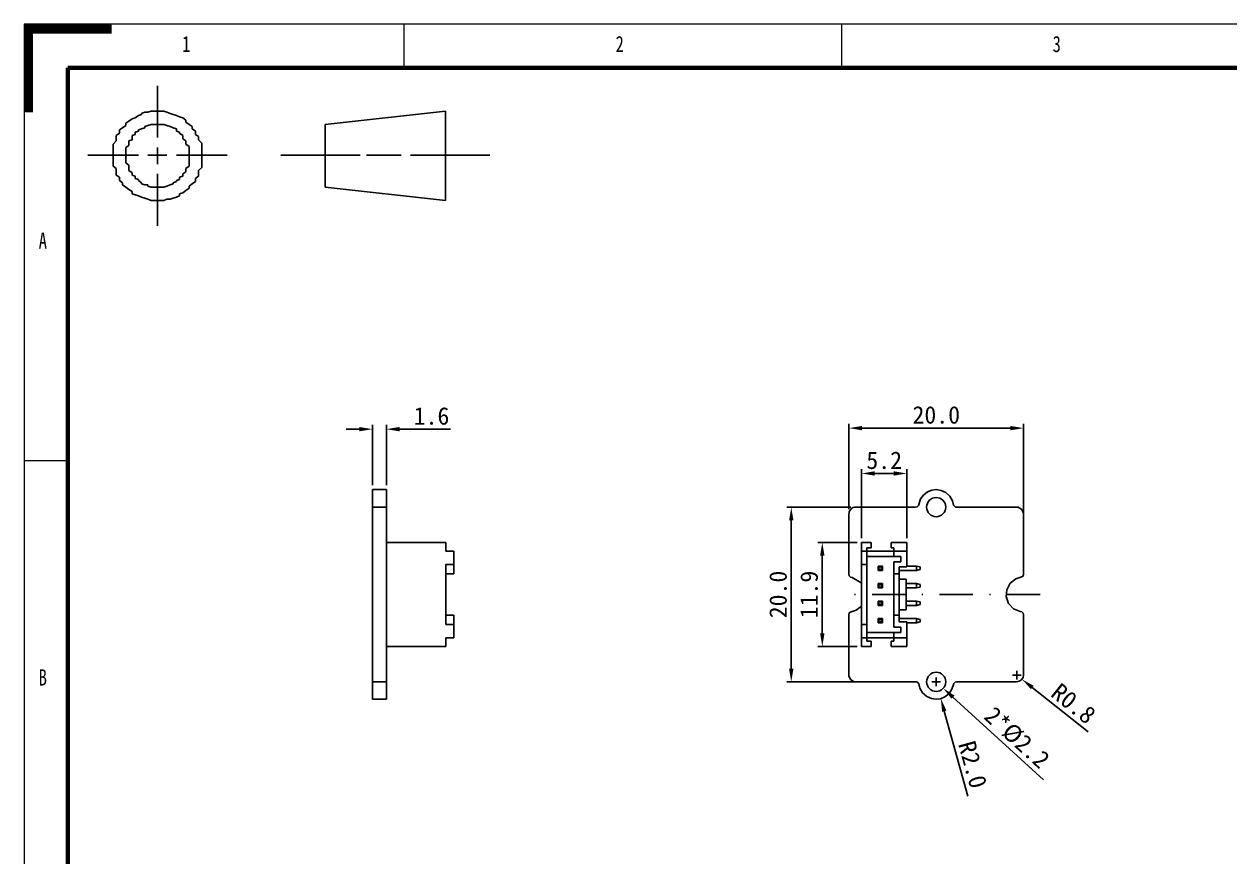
# Model space of a CAD drawing. Header units: millimetres. Extents: x 114 to 401, y 1477 to 1677.
# Drawn here: x 113.7 to 251.6, y 1581.9 to 1677.3 of the extents above; entities that cross this region are included whole.
import ezdxf
from ezdxf.lldxf.tags import DXFTag

# ---------------------------------------------------------------- set-up
doc = ezdxf.new("R2010")
doc.units = ezdxf.units.MM
doc.linetypes.add('DASHDOTX2', pattern=[50.8, 25.4, -12.7, 0, -12.7])
doc.layers.get('0').update_dxf_attribs({"linetype": 'CONTINUOUS'})
doc.layers.get('Defpoints').update_dxf_attribs({"linetype": 'CONTINUOUS'})
doc.layers.add('1', color=7, linetype='CONTINUOUS')
doc.layers.add('frame', color=7, linetype='CONTINUOUS')
doc.styles.add('SLDTEXTSTYLE0', font='TXT', dxfattribs={"width": 0.75})
tags = doc.linetypes.add('DASHED', pattern=[25.72, 12.86, -12.86]).pattern_tags.tags
tags[6:7] = [DXFTag(74, 4), DXFTag(75, 0), DXFTag(340, '0'), DXFTag(46, 0.0), DXFTag(50, 0.0), DXFTag(44, 0.0), DXFTag(45, 0.0)]
tags[4:5] = [DXFTag(74, 4), DXFTag(75, 0), DXFTag(340, '0'), DXFTag(46, 0.0), DXFTag(50, 0.0), DXFTag(44, 0.0), DXFTag(45, 0.0)]
doc.dimstyles.get("Standard").update_dxf_attribs({"dimtxt": 2, "dimasz": 1.5, "dimexe": 0.5, "dimexo": 0.5, "dimgap": 0.5, "dimtad": 1, "dimdec": 1, "dimzin": 0, "dimdsep": 46, "dimtxsty": 'Standard', "dimcen": 0.5, "dimclrd": 1, "dimclre": 3, "dimclrt": 3, "dimadec": 0, "dimazin": 0, "dimtfac": 1, "dimtdec": 1, "dimtofl": 0, "dimtmove": 0, "dimatfit": 3, "dimfxl": 1, "dimtolj": 1, "dimtzin": 0, "dimarcsym": 0})

# ---------------------------------------------------------------- blocks, each defined once
blk = doc.blocks.new('3RDANG1')
at = {"layer": 'frame', "color": 18, "linetype": 'Continuous'}
for p, q in [((0.1732, 0.6299), (0.1732, 1)), ((0.1417, 0.811), (0.1339, 0.8031)), ((0.1496, 0.811), (0.1417, 0.811)), ((0.1575, 0.8189), (0.1496, 0.811)), ((0.1654, 0.8189), (0.1575, 0.8189)), ((0.1732, 0.8189), (0.1654, 0.8189)), ((0.1811, 0.8189), (0.1732, 0.8189)), ((0.189, 0.8189), (0.1811, 0.8189)), ((0.1969, 0.811), (0.189, 0.8189)), ((0.2047, 0.8031), (0.1969, 0.811)), ((0.8898, 0.8189), (0.5906, 0.7244)), ((0.8898, 0.1811), (0.8898, 0.8189)), ((0.126, 0.7874), (0.1181, 0.7717)), ((0.1339, 0.7953), (0.126, 0.7874)), ((0.1339, 0.8031), (0.1339, 0.7953)), ((0.2126, 0.7953), (0.2047, 0.8031)), ((0.2205, 0.7874), (0.2126, 0.7953)), ((0.2283, 0.7795), (0.2205, 0.7874)), ((0.1102, 0.7638), (0.1024, 0.748)), ((0.1181, 0.7717), (0.1102, 0.7638)), ((0.2362, 0.7717), (0.2283, 0.7795)), ((0.2441, 0.7559), (0.2362, 0.7717)), ((0.2441, 0.7402), (0.2441, 0.7559)), ((0.1024, 0.748), (0.0945, 0.7323)), ((0.0945, 0.7323), (0.0945, 0.7165)), ((0.1575, 0.7244), (0.1496, 0.7165)), ((0.1654, 0.7244), (0.1575, 0.7244)), ((0.1732, 0.7244), (0.1654, 0.7244)), ((0.1811, 0.7244), (0.1732, 0.7244)), ((0.1732, 0.7244), (0.1732, 0.7244)), ((0.189, 0.7244), (0.1811, 0.7244)), ((0.1969, 0.7165), (0.189, 0.7244)), ((0.189, 0.7244), (0.189, 0.7244)), ((0.252, 0.7244), (0.2441, 0.7402)), ((0.2598, 0.7087), (0.252, 0.7244)), ((0.5906, 0.7244), (0.5906, 0.2756)), ((0.0866, 0.7008), (0.0787, 0.685)), ((0.0945, 0.7165), (0.0866, 0.7008)), ((0.1339, 0.6929), (0.126, 0.685)), ((0.1417, 0.7008), (0.1339, 0.6929)), ((0.1496, 0.7165), (0.1417, 0.7087)), ((0.1417, 0.7087), (0.1417, 0.7008)), ((0.1496, 0.7165), (0.1496, 0.7165)), ((0.2047, 0.7087), (0.1969, 0.7165)), ((0.2126, 0.7008), (0.2047, 0.7087)), ((0.2047, 0.7087), (0.2047, 0.7087)), ((0.2205, 0.6929), (0.2126, 0.7008)), ((0.2205, 0.6772), (0.2205, 0.6929)), ((0.2598, 0.6929), (0.2598, 0.7087)), ((0.2677, 0.6772), (0.2598, 0.6929)), ((0.0787, 0.6614), (0.0709, 0.6457)), ((0.0787, 0.685), (0.0787, 0.6614)), ((0.126, 0.6772), (0.1181, 0.6693)), ((0.1181, 0.6693), (0.1181, 0.6535)), ((0.126, 0.685), (0.126, 0.6772)), ((0.2283, 0.6693), (0.2205, 0.6772)), ((0.2283, 0.6614), (0.2283, 0.6693)), ((0.2362, 0.6457), (0.2283, 0.6614)), ((0.2677, 0.6535), (0.2677, 0.6772)), ((0.0709, 0.6457), (0.0709, 0.622)), ((0.1181, 0.6535), (0.1102, 0.6457)), ((0.1102, 0.6457), (0.1102, 0.6299)), ((0.1102, 0.6299), (0.1102, 0.6142)), ((0.2362, 0.6378), (0.2362, 0.6457)), ((0.2362, 0.622), (0.2362, 0.6378)), ((0.2756, 0.6378), (0.2677, 0.6535)), ((0.2756, 0.6142), (0.2756, 0.6378)), ((0.0709, 0.6063), (0.063, 0.5827)), ((0.0709, 0.622), (0.0709, 0.6063)), ((0.1102, 0.6142), (0.1024, 0.6063)), ((0.1024, 0.6063), (0.1024, 0.5906)), ((0.2441, 0.6063), (0.2362, 0.622)), ((0.2441, 0.5984), (0.2441, 0.6063)), ((0.2835, 0.5906), (0.2756, 0.6142)), ((0.063, 0.5827), (0.063, 0.5591)), ((0.1024, 0.5748), (0.0945, 0.5591)), ((0.1024, 0.5906), (0.1024, 0.5748)), ((0.2441, 0.5827), (0.2441, 0.5984)), ((0.252, 0.5669), (0.2441, 0.5827)), ((0.2835, 0.5748), (0.2835, 0.5906)), ((0.2835, 0.5512), (0.2835, 0.5748)), ((0.063, 0.5591), (0.063, 0.5354)), ((0.0945, 0.5591), (0.0945, 0.5433)), ((0.0945, 0.5433), (0.0945, 0.5276)), ((0.1732, 0.4409), (0.1732, 0.5591)), ((0.252, 0.5512), (0.252, 0.5669)), ((0.252, 0.5354), (0.252, 0.5512)), ((0.2835, 0.5276), (0.2835, 0.5512)), ((0.063, 0.5354), (0.063, 0.5197)), ((0.063, 0.5197), (0.063, 0.4961)), ((0.0945, 0.5276), (0.0945, 0.5118)), ((0.0945, 0.5118), (0.0945, 0.4961)), ((0.252, 0.5197), (0.252, 0.5354)), ((0.252, 0.5039), (0.252, 0.5197)), ((0.2835, 0.5039), (0.2835, 0.5276)), ((0.126, 0.5039), (0, 0.5039)), ((0.063, 0.4961), (0.063, 0.4724)), ((0.0945, 0.4961), (0.0945, 0.4803)), ((0.0945, 0.4803), (0.0945, 0.4646)), ((0.1969, 0.5039), (0.1496, 0.5039)), ((0.3465, 0.5039), (0.2205, 0.5039)), ((0.252, 0.4882), (0.252, 0.5039)), ((0.252, 0.4724), (0.252, 0.4882)), ((0.2835, 0.4803), (0.2835, 0.5039)), ((0.2835, 0.4646), (0.2835, 0.4803)), ((0.4803, 0.5039), (0.6772, 0.5039)), ((0.6929, 0.5039), (0.7795, 0.5039)), ((1, 0.5039), (0.8031, 0.5039)), ((0.063, 0.4724), (0.063, 0.4488)), ((0.0945, 0.4646), (0.0945, 0.4488)), ((0.252, 0.4567), (0.252, 0.4724)), ((0.252, 0.4409), (0.252, 0.4567)), ((0.2835, 0.4409), (0.2835, 0.4646)), ((0.063, 0.4488), (0.063, 0.4252)), ((0.063, 0.4252), (0.0709, 0.4094)), ((0.0945, 0.4488), (0.1024, 0.4331)), ((0.1024, 0.4331), (0.1024, 0.4173)), ((0.2441, 0.4094), (0.252, 0.4252)), ((0.252, 0.4252), (0.252, 0.4409)), ((0.2835, 0.4173), (0.2835, 0.4409)), ((0.0709, 0.4094), (0.0709, 0.3858)), ((0.1024, 0.4173), (0.1024, 0.4016)), ((0.1024, 0.4016), (0.1024, 0.3937)), ((0.1024, 0.3937), (0.1102, 0.378)), ((0.2441, 0.3937), (0.2441, 0.4094)), ((0.2441, 0.3858), (0.2441, 0.3937)), ((0.2756, 0.3937), (0.2835, 0.4173)), ((0.2756, 0.378), (0.2756, 0.3937)), ((0.0709, 0.3858), (0.0709, 0.3622)), ((0.0709, 0.3622), (0.0787, 0.3465)), ((0.1102, 0.378), (0.1102, 0.3622)), ((0.1102, 0.3622), (0.1181, 0.3543)), ((0.1732, 0), (0.1732, 0.3701)), ((0.2362, 0.3701), (0.2441, 0.3858)), ((0.2362, 0.3543), (0.2362, 0.3701)), ((0.2756, 0.3543), (0.2756, 0.378)), ((0.0787, 0.3465), (0.0787, 0.3228)), ((0.1181, 0.3543), (0.1181, 0.3386)), ((0.1181, 0.3386), (0.126, 0.3307)), ((0.126, 0.3307), (0.126, 0.3228)), ((0.2205, 0.3228), (0.2283, 0.3307)), ((0.2283, 0.3465), (0.2362, 0.3543)), ((0.2283, 0.3307), (0.2283, 0.3465)), ((0.2677, 0.3386), (0.2756, 0.3543)), ((0.2677, 0.315), (0.2677, 0.3386)), ((0.0787, 0.3228), (0.0866, 0.3071)), ((0.0866, 0.3071), (0.0866, 0.2913)), ((0.126, 0.3228), (0.1339, 0.3071)), ((0.1339, 0.3071), (0.1339, 0.2992)), ((0.2126, 0.3071), (0.2205, 0.315)), ((0.2126, 0.2992), (0.2126, 0.3071)), ((0.2205, 0.315), (0.2205, 0.3228)), ((0.2598, 0.2992), (0.2677, 0.315)), ((0.0866, 0.2913), (0.0945, 0.2756)), ((0.0945, 0.2756), (0.1024, 0.2598)), ((0.1339, 0.2992), (0.1417, 0.2913)), ((0.1417, 0.2913), (0.1496, 0.2913)), ((0.1496, 0.2913), (0.1496, 0.2835)), ((0.1496, 0.2835), (0.1575, 0.2756)), ((0.1575, 0.2756), (0.1654, 0.2756)), ((0.1654, 0.2756), (0.1654, 0.2756)), ((0.1654, 0.2756), (0.1732, 0.2756)), ((0.1732, 0.2756), (0.1811, 0.2756)), ((0.1811, 0.2756), (0.1811, 0.2756)), ((0.1811, 0.2756), (0.189, 0.2756)), ((0.189, 0.2756), (0.1969, 0.2835)), ((0.1969, 0.2835), (0.2047, 0.2913)), ((0.1969, 0.2835), (0.1969, 0.2835)), ((0.2047, 0.2913), (0.2126, 0.2992)), ((0.252, 0.2835), (0.2598, 0.2992)), ((0.252, 0.2677), (0.252, 0.2835)), ((0.5906, 0.2756), (0.8898, 0.1811)), ((0.1024, 0.2598), (0.1102, 0.2441)), ((0.1102, 0.2441), (0.1102, 0.2283)), ((0.2362, 0.2362), (0.2441, 0.252)), ((0.2441, 0.252), (0.252, 0.2677)), ((0.1102, 0.2283), (0.1181, 0.2205)), ((0.1181, 0.2205), (0.126, 0.2126)), ((0.126, 0.2126), (0.1339, 0.2047)), ((0.2205, 0.2047), (0.2283, 0.2126)), ((0.2283, 0.2283), (0.2362, 0.2362)), ((0.2283, 0.2126), (0.2283, 0.2283)), ((0.1339, 0.2047), (0.1417, 0.1969)), ((0.1417, 0.1969), (0.1496, 0.189)), ((0.1496, 0.189), (0.1575, 0.1811)), ((0.1575, 0.1811), (0.1654, 0.1811)), ((0.1654, 0.1811), (0.1732, 0.1811)), ((0.1732, 0.1811), (0.1811, 0.1811)), ((0.1811, 0.1811), (0.189, 0.1811)), ((0.189, 0.1811), (0.1969, 0.189)), ((0.1969, 0.189), (0.2047, 0.189)), ((0.2047, 0.189), (0.2126, 0.1969)), ((0.2126, 0.1969), (0.2205, 0.2047))]:
    blk.add_line(p, q, dxfattribs=at)
blk = doc.blocks.new('ASSORTED_DRAFT3')
at = {"color": 18, "linetype": 'Continuous'}
for p, q in [((0, 209.98988), (10, 209.98988)), ((0, 209.94755), (10, 209.94755)), ((0, 209.90522), (10, 209.90522)), ((0, 209.86289), (10, 209.86289)), ((0, 209.82056), (10, 209.82056)), ((0, 209.77823), (10, 209.77823)), ((0, 209.7359), (10, 209.7359)), ((0, 209.69357), (10, 209.69357)), ((0, 209.65124), (10, 209.65124)), ((0, 209.60891), (10, 209.60891)), ((0, 209.56658), (10, 209.56658)), ((0, 209.52425), (10, 209.52425)), ((0, 209.48192), (10, 209.48192)), ((0, 209.43959), (10, 209.43959)), ((0, 209.39726), (10, 209.39726)), ((0, 209.35493), (10, 209.35493)), ((0, 209.3126), (10, 209.3126)), ((0, 209.27027), (10, 209.27027)), ((0, 209.22794), (10, 209.22794)), ((0, 209.18561), (10, 209.18561)), ((0, 209.14328), (10, 209.14328)), ((0, 209.10095), (10, 209.10095)), ((0, 209.05862), (10, 209.05862)), ((0, 209.01629), (10, 209.01629)), ((0, 208.97396), (1, 208.97396)), ((0, 208.93163), (1, 208.93163)), ((0, 208.8893), (1, 208.8893)), ((0, 208.84697), (1, 208.84697)), ((0, 208.80464), (1, 208.80464)), ((0, 208.76231), (1, 208.76231)), ((0, 208.71998), (1, 208.71998)), ((0, 208.67765), (1, 208.67765)), ((0, 208.63532), (1, 208.63532)), ((0, 208.59299), (1, 208.59299)), ((0, 208.55066), (1, 208.55066)), ((0, 208.50833), (1, 208.50833)), ((0, 208.466), (1, 208.466)), ((0, 208.42367), (1, 208.42367)), ((0, 208.38134), (1, 208.38134)), ((0, 208.33901), (1, 208.33901)), ((0, 208.29668), (1, 208.29668)), ((0, 208.25435), (1, 208.25435)), ((0, 208.21202), (1, 208.21202)), ((0, 208.16969), (1, 208.16969)), ((0, 208.12736), (1, 208.12736)), ((0, 208.08503), (1, 208.08503)), ((0, 208.0427), (1, 208.0427)), ((0, 208.00037), (1, 208.00037)), ((0, 207.95804), (1, 207.95804)), ((0, 207.91571), (1, 207.91571)), ((0, 207.87338), (1, 207.87338)), ((0, 207.83105), (1, 207.83105)), ((0, 207.78872), (1, 207.78872)), ((0, 207.74639), (1, 207.74639)), ((0, 207.70406), (1, 207.70406)), ((0, 207.66173), (1, 207.66173)), ((0, 207.6194), (1, 207.6194)), ((0, 207.57707), (1, 207.57707)), ((0, 207.53474), (1, 207.53474)), ((0, 207.49241), (1, 207.49241)), ((0, 207.45008), (1, 207.45008)), ((0, 207.40775), (1, 207.40775)), ((0, 207.36542), (1, 207.36542)), ((0, 207.32309), (1, 207.32309)), ((0, 207.28076), (1, 207.28076)), ((0, 207.23843), (1, 207.23843)), ((0, 207.1961), (1, 207.1961)), ((0, 207.15377), (1, 207.15377)), ((0, 207.11144), (1, 207.11144)), ((0, 207.06911), (1, 207.06911)), ((0, 207.02678), (1, 207.02678)), ((0, 206.98445), (1, 206.98445)), ((0, 206.94212), (1, 206.94212)), ((0, 206.89979), (1, 206.89979)), ((0, 206.85746), (1, 206.85746)), ((0, 206.81513), (1, 206.81513)), ((0, 206.7728), (1, 206.7728)), ((0, 206.73047), (1, 206.73047)), ((0, 206.68814), (1, 206.68814)), ((0, 206.64581), (1, 206.64581)), ((0, 206.60348), (1, 206.60348)), ((0, 206.56115), (1, 206.56115)), ((0, 206.51882), (1, 206.51882)), ((0, 206.47649), (1, 206.47649)), ((0, 206.43416), (1, 206.43416)), ((0, 206.39183), (1, 206.39183)), ((0, 206.3495), (1, 206.3495)), ((0, 206.30717), (1, 206.30717)), ((0, 206.26484), (1, 206.26484)), ((0, 206.22251), (1, 206.22251)), ((0, 206.18018), (1, 206.18018)), ((0, 206.13785), (1, 206.13785)), ((0, 206.09552), (1, 206.09552)), ((0, 206.05319), (1, 206.05319)), ((0, 206.01086), (1, 206.01086)), ((0, 205.96853), (1, 205.96853)), ((0, 205.9262), (1, 205.9262)), ((0, 205.88387), (1, 205.88387)), ((0, 205.84154), (1, 205.84154)), ((0, 205.79921), (1, 205.79921)), ((0, 205.75688), (1, 205.75688)), ((0, 205.71455), (1, 205.71455)), ((0, 205.67222), (1, 205.67222)), ((0, 205.62989), (1, 205.62989)), ((0, 205.58756), (1, 205.58756)), ((0, 205.54523), (1, 205.54523)), ((0, 205.5029), (1, 205.5029)), ((0, 205.46057), (1, 205.46057)), ((0, 205.41824), (1, 205.41824)), ((0, 205.37591), (1, 205.37591)), ((0, 205.33358), (1, 205.33358)), ((0, 205.29125), (1, 205.29125)), ((0, 205.24892), (1, 205.24892)), ((0, 205.20659), (1, 205.20659)), ((0, 205.16426), (1, 205.16426)), ((0, 205.12193), (1, 205.12193)), ((0, 205.0796), (1, 205.0796)), ((0, 205.03727), (1, 205.03727)), ((0, 204.99494), (1, 204.99494)), ((0, 204.95261), (1, 204.95261)), ((0, 204.91028), (1, 204.91028)), ((0, 204.86795), (1, 204.86795)), ((0, 204.82562), (1, 204.82562)), ((0, 204.78329), (1, 204.78329)), ((0, 204.74096), (1, 204.74096)), ((0, 204.69863), (1, 204.69863)), ((0, 204.6563), (1, 204.6563)), ((0, 204.61397), (1, 204.61397)), ((0, 204.57164), (1, 204.57164)), ((0, 204.52931), (1, 204.52931)), ((0, 204.48698), (1, 204.48698)), ((0, 204.44465), (1, 204.44465)), ((0, 204.40232), (1, 204.40232)), ((0, 204.35999), (1, 204.35999)), ((0, 204.31766), (1, 204.31766)), ((0, 204.27533), (1, 204.27533)), ((0, 204.233), (1, 204.233)), ((0, 204.19067), (1, 204.19067)), ((0, 204.14834), (1, 204.14834)), ((0, 204.10601), (1, 204.10601)), ((0, 204.06368), (1, 204.06368)), ((0, 204.02135), (1, 204.02135)), ((0, 203.97902), (1, 203.97902)), ((0, 203.93669), (1, 203.93669)), ((0, 203.89436), (1, 203.89436)), ((0, 203.85203), (1, 203.85203)), ((0, 203.8097), (1, 203.8097)), ((0, 203.76737), (1, 203.76737)), ((0, 203.72504), (1, 203.72504)), ((0, 203.68271), (1, 203.68271)), ((0, 203.64038), (1, 203.64038)), ((0, 203.59805), (1, 203.59805)), ((0, 203.55572), (1, 203.55572)), ((0, 203.51339), (1, 203.51339)), ((0, 203.47106), (1, 203.47106)), ((0, 203.42873), (1, 203.42873)), ((0, 203.3864), (1, 203.3864)), ((0, 203.34407), (1, 203.34407)), ((0, 203.30174), (1, 203.30174)), ((0, 203.25941), (1, 203.25941)), ((0, 203.21708), (1, 203.21708)), ((0, 203.17475), (1, 203.17475)), ((0, 203.13242), (1, 203.13242)), ((0, 203.09009), (1, 203.09009)), ((0, 203.04776), (1, 203.04776)), ((0, 203.00543), (1, 203.00543)), ((0, 202.9631), (1, 202.9631)), ((0, 202.92077), (1, 202.92077)), ((0, 202.87844), (1, 202.87844)), ((0, 202.83611), (1, 202.83611)), ((0, 202.79378), (1, 202.79378)), ((0, 202.75145), (1, 202.75145)), ((0, 202.70912), (1, 202.70912)), ((0, 202.66679), (1, 202.66679)), ((0, 202.62446), (1, 202.62446)), ((0, 202.58213), (1, 202.58213)), ((0, 202.5398), (1, 202.5398)), ((0, 202.49747), (1, 202.49747)), ((0, 202.45514), (1, 202.45514)), ((0, 202.41281), (1, 202.41281)), ((0, 202.37048), (1, 202.37048)), ((0, 202.32815), (1, 202.32815)), ((0, 202.28582), (1, 202.28582)), ((0, 202.24349), (1, 202.24349)), ((0, 202.20116), (1, 202.20116)), ((0, 202.15883), (1, 202.15883)), ((0, 202.1165), (1, 202.1165)), ((0, 202.07417), (1, 202.07417)), ((0, 202.03184), (1, 202.03184)), ((0, 201.98951), (1, 201.98951)), ((0, 201.94718), (1, 201.94718)), ((0, 201.90485), (1, 201.90485)), ((0, 201.86252), (1, 201.86252)), ((0, 201.82019), (1, 201.82019)), ((0, 201.77786), (1, 201.77786)), ((0, 201.73553), (1, 201.73553)), ((0, 201.6932), (1, 201.6932)), ((0, 201.65087), (1, 201.65087)), ((0, 201.60854), (1, 201.60854)), ((0, 201.56621), (1, 201.56621)), ((0, 201.52388), (1, 201.52388)), ((0, 201.48155), (1, 201.48155)), ((0, 201.43922), (1, 201.43922)), ((0, 201.39689), (1, 201.39689)), ((0, 201.35456), (1, 201.35456)), ((0, 201.31223), (1, 201.31223)), ((0, 201.2699), (1, 201.2699)), ((0, 201.22757), (1, 201.22757)), ((0, 201.18524), (1, 201.18524)), ((0, 201.14291), (1, 201.14291)), ((0, 201.10058), (1, 201.10058)), ((0, 201.05825), (1, 201.05825)), ((0, 201.01592), (1, 201.01592)), ((0, 200.97359), (1, 200.97359)), ((0, 200.93126), (1, 200.93126)), ((0, 200.88893), (1, 200.88893)), ((0, 200.8466), (1, 200.8466)), ((0, 200.80427), (1, 200.80427)), ((0, 200.76194), (1, 200.76194)), ((0, 200.71961), (1, 200.71961)), ((0, 200.67728), (1, 200.67728)), ((0, 200.63495), (1, 200.63495)), ((0, 200.59262), (1, 200.59262)), ((0, 200.55029), (1, 200.55029)), ((0, 200.50796), (1, 200.50796)), ((0, 200.46563), (1, 200.46563)), ((0, 200.4233), (1, 200.4233)), ((0, 200.38097), (1, 200.38097)), ((0, 200.33864), (1, 200.33864)), ((0, 200.29631), (1, 200.29631)), ((0, 200.25398), (1, 200.25398)), ((0, 200.21165), (1, 200.21165)), ((0, 200.16932), (1, 200.16932)), ((0, 200.12699), (1, 200.12699)), ((0, 200.08466), (1, 200.08466)), ((0, 200.04233), (1, 200.04233)), ((0, 200), (1, 200))]:
    blk.add_line(p, q, dxfattribs=at)
blk = doc.blocks.new('*D51')
at = {"color": 3, "lineweight": -2}
for p, q in [((208.03, 1621.74), (208.03, 1631.52)), ((228.01, 1621.42), (228.01, 1631.52))]:
    blk.add_line(p, q, dxfattribs=at)
at = {"color": 1, "lineweight": -2}
blk.add_line((209.53, 1631.02), (226.51, 1631.02), dxfattribs=at)
at = {"color": 1}
for points in [[(209.53, 1631.27), (209.53, 1630.77), (208.03, 1631.02)], [(226.51, 1630.77), (226.51, 1631.27), (228.01, 1631.02)]]:
    blk.add_solid(points, dxfattribs=at)
at = {"layer": 'Defpoints', "color": 0}
for p in [(228.01, 1631.02), (208.03, 1621.24), (228.01, 1620.92)]:
    blk.add_point(p, dxfattribs=at)
at = {"color": 3, "insert": (218.02, 1632.52), "char_height": 2, "attachment_point": 5}
blk.add_mtext('\\A1;20.0', dxfattribs=at)
blk = doc.blocks.new('*D52')
at = {"color": 3, "lineweight": -2}
for p, q in [((208.23, 1621.97), (200.93, 1621.97)), ((208.55, 1601.98), (200.93, 1601.98))]:
    blk.add_line(p, q, dxfattribs=at)
at = {"color": 1, "lineweight": -2}
blk.add_line((201.43, 1603.48), (201.43, 1620.47), dxfattribs=at)
at = {"color": 1}
for points in [[(201.68, 1620.47), (201.18, 1620.47), (201.43, 1621.97)], [(201.18, 1603.48), (201.68, 1603.48), (201.43, 1601.98)]]:
    blk.add_solid(points, dxfattribs=at)
at = {"layer": 'Defpoints', "color": 0}
for p in [(201.43, 1621.97), (208.73, 1621.97), (209.05, 1601.98)]:
    blk.add_point(p, dxfattribs=at)
at = {"color": 3, "insert": (199.93, 1611.98), "char_height": 2, "attachment_point": 5, "rotation": 90}
blk.add_mtext('\\A1;20.0', dxfattribs=at)
blk = doc.blocks.new('*D53')
at = {"color": 3, "lineweight": -2}
for p, q in [((217.51, 1601.98), (218.51, 1601.98)), ((218.01, 1601.48), (218.01, 1602.48))]:
    blk.add_line(p, q, dxfattribs=at)
at = {"color": 1, "lineweight": -2}
blk.add_line((230.3, 1590.77), (219.93, 1600.23), dxfattribs=at)
at = {"color": 1}
blk.add_solid([(220.1, 1600.41), (219.76, 1600.04), (218.82, 1601.24)], dxfattribs=at)
at = {"layer": 'Defpoints', "color": 0}
for p in [(217.19, 1602.72), (218.82, 1601.24)]:
    blk.add_point(p, dxfattribs=at)
at = {"color": 3, "insert": (227.25, 1595.59), "char_height": 2, "attachment_point": 5, "rotation": 317.6446}
blk.add_mtext('\\A1;2*%%C2.2', dxfattribs=at)
blk = doc.blocks.new('*D54')
at = {"color": 3, "lineweight": -2}
for p, q in [((217.51, 1601.99), (218.51, 1601.99)), ((218.01, 1601.49), (218.01, 1602.49))]:
    blk.add_line(p, q, dxfattribs=at)
at = {"color": 1, "lineweight": -2}
blk.add_line((221.62, 1588.9), (218.94, 1598.63), dxfattribs=at)
at = {"color": 1}
blk.add_solid([(219.18, 1598.69), (218.69, 1598.56), (218.54, 1600.07)], dxfattribs=at)
at = {"layer": 'Defpoints', "color": 0}
for p in [(218.01, 1601.99), (218.54, 1600.07)]:
    blk.add_point(p, dxfattribs=at)
at = {"color": 3, "insert": (222.18, 1592.51), "char_height": 2, "attachment_point": 5, "rotation": 285.4445}
blk.add_mtext('\\A1;R2.0', dxfattribs=at)
blk = doc.blocks.new('*D55')
at = {"color": 3, "lineweight": -2}
for p, q in [((209.46, 1618.43), (209.46, 1626.33)), ((214.66, 1618.43), (214.66, 1626.33))]:
    blk.add_line(p, q, dxfattribs=at)
at = {"color": 1, "lineweight": -2}
blk.add_line((210.96, 1625.83), (213.16, 1625.83), dxfattribs=at)
at = {"color": 1}
for points in [[(210.96, 1626.08), (210.96, 1625.58), (209.46, 1625.83)], [(213.16, 1625.58), (213.16, 1626.08), (214.66, 1625.83)]]:
    blk.add_solid(points, dxfattribs=at)
at = {"layer": 'Defpoints', "color": 0}
for p in [(214.66, 1625.83), (209.46, 1617.93), (214.66, 1617.93)]:
    blk.add_point(p, dxfattribs=at)
at = {"color": 3, "insert": (212.06, 1627.33), "char_height": 2, "attachment_point": 5}
blk.add_mtext('\\A1;5.2', dxfattribs=at)
blk = doc.blocks.new('*D56')
at = {"color": 3, "lineweight": -2}
for p, q in [((208.96, 1617.93), (204.48, 1617.93)), ((208.96, 1606.03), (204.48, 1606.03))]:
    blk.add_line(p, q, dxfattribs=at)
at = {"color": 1, "lineweight": -2}
blk.add_line((204.98, 1607.53), (204.98, 1616.43), dxfattribs=at)
at = {"color": 1}
for points in [[(205.23, 1616.43), (204.73, 1616.43), (204.98, 1617.93)], [(204.73, 1607.53), (205.23, 1607.53), (204.98, 1606.03)]]:
    blk.add_solid(points, dxfattribs=at)
at = {"layer": 'Defpoints', "color": 0}
for p in [(204.98, 1617.93), (209.46, 1617.93), (209.46, 1606.03)]:
    blk.add_point(p, dxfattribs=at)
at = {"color": 3, "insert": (203.48, 1611.98), "char_height": 2, "attachment_point": 5, "rotation": 90}
blk.add_mtext('\\A1;11.9', dxfattribs=at)
blk = doc.blocks.new('*D58')
at = {"color": 1, "lineweight": -2}
for p, q in [((152.01, 1630.9), (150.51, 1630.9)), ((156.61, 1630.9), (162.44, 1630.9))]:
    blk.add_line(p, q, dxfattribs=at)
at = {"color": 3, "lineweight": -2}
for p, q in [((153.51, 1624.48), (153.51, 1631.4)), ((155.11, 1624.48), (155.11, 1631.4))]:
    blk.add_line(p, q, dxfattribs=at)
at = {"color": 1}
for points in [[(152.01, 1630.65), (152.01, 1631.15), (153.51, 1630.9)], [(156.61, 1631.15), (156.61, 1630.65), (155.11, 1630.9)]]:
    blk.add_solid(points, dxfattribs=at)
at = {"layer": 'Defpoints', "color": 0}
for p in [(155.11, 1630.9), (153.51, 1623.98), (155.11, 1623.98)]:
    blk.add_point(p, dxfattribs=at)
at = {"color": 3, "insert": (160.27, 1632.4), "char_height": 2, "attachment_point": 5}
blk.add_mtext('\\A1;1.6', dxfattribs=at)
blk = doc.blocks.new('*D60')
at = {"color": 3, "lineweight": -2}
for p, q in [((227.24, 1602.25), (227.24, 1603.25)), ((226.74, 1602.75), (227.74, 1602.75))]:
    blk.add_line(p, q, dxfattribs=at)
at = {"color": 1, "lineweight": -2}
blk.add_line((235.39, 1596.24), (229, 1601.34), dxfattribs=at)
at = {"color": 1}
blk.add_solid([(229.16, 1601.53), (228.85, 1601.14), (227.83, 1602.27)], dxfattribs=at)
at = {"layer": 'Defpoints', "color": 0}
for p in [(227.24, 1602.75), (227.83, 1602.27)]:
    blk.add_point(p, dxfattribs=at)
at = {"color": 3, "insert": (233.72, 1599.49), "char_height": 2, "attachment_point": 5, "rotation": 321.3779}
blk.add_mtext('\\A1;R0.8', dxfattribs=at)

msp = doc.modelspace()

# ---------------------------------------------------------------- linework, layer by layer
at = {"color": 18, "linetype": 'DASHED', "lineweight": 5, "ltscale": 1.75}
for p, q in [((400.66, 1677.26), (113.66, 1677.26)), ((113.66, 1677.26), (113.66, 1477.26))]:
    msp.add_line(p, q, dxfattribs=at)
at = {"color": 7, "linetype": 'Continuous', "lineweight": 0}
for p, q in [((157.16, 1672.26), (157.16, 1677.26)), ((207.16, 1677.26), (207.16, 1672.26)), ((118.66, 1627.26), (113.66, 1627.26))]:
    msp.add_line(p, q, dxfattribs=at)
at = {"color": 7, "linetype": 'Continuous', "lineweight": 60}
for p, q in [((395.66, 1672.26), (118.66, 1672.26)), ((118.66, 1672.26), (118.66, 1482.26))]:
    msp.add_line(p, q, dxfattribs=at)
at = {"color": 1, "linetype": 'DASHDOTX2', "ltscale": 0.15}
msp.add_line((229.92, 1611.98), (207.06, 1611.98), dxfattribs=at)
at = {"layer": '1'}
for p, q in [((153.51, 1623.98), (153.51, 1623.92)), ((153.51, 1623.98), (155.11, 1623.98)), ((153.51, 1623.92), (153.51, 1623.71)), ((153.51, 1623.71), (153.51, 1623.36)), ((155.11, 1623.98), (155.11, 1623.92)), ((155.11, 1623.92), (155.11, 1623.71)), ((155.11, 1623.71), (155.11, 1623.36)), ((217.01, 1623.71), (216.56, 1623.36)), ((217.51, 1623.92), (217.01, 1623.71)), ((218.01, 1623.98), (217.51, 1623.92)), ((218.56, 1623.9), (218.01, 1623.98)), ((219.1, 1623.66), (218.56, 1623.9)), ((153.51, 1623.36), (153.51, 1622.91)), ((153.51, 1622.91), (153.51, 1622.4)), ((153.51, 1622.4), (153.51, 1622.16)), ((155.11, 1623.36), (155.11, 1622.91)), ((155.11, 1622.91), (155.11, 1622.4)), ((155.11, 1622.4), (155.11, 1622.16)), ((216.05, 1622.4), (216, 1622.16)), ((216.23, 1622.91), (216.05, 1622.4)), ((216.56, 1623.36), (216.23, 1622.91)), ((219.57, 1623.23), (219.1, 1623.66)), ((219.87, 1622.7), (219.57, 1623.23)), ((220, 1622.21), (219.87, 1622.7)), ((153.51, 1622.16), (153.51, 1621.98)), ((154.31, 1621.98), (153.51, 1621.98)), ((153.51, 1621.98), (153.51, 1621.97)), ((153.51, 1621.97), (153.51, 1621.92)), ((153.51, 1621.92), (153.51, 1621.84)), ((153.51, 1621.84), (153.51, 1621.46)), ((153.51, 1621.46), (153.51, 1621.01)), ((153.51, 1621.01), (153.51, 1620.58)), ((155.11, 1621.98), (154.31, 1621.98)), ((155.11, 1622.16), (155.11, 1621.98)), ((155.11, 1621.98), (155.11, 1621.97)), ((155.11, 1621.97), (155.11, 1621.92)), ((155.11, 1621.92), (155.11, 1621.84)), ((155.11, 1621.84), (155.11, 1621.46)), ((155.11, 1621.46), (155.11, 1621.01)), ((155.11, 1621.01), (155.11, 1620.58)), ((208.06, 1621.46), (208.01, 1621.01)), ((208.01, 1621.01), (208.01, 1620.58)), ((208.36, 1621.84), (208.06, 1621.46)), ((208.51, 1621.92), (208.36, 1621.84)), ((208.66, 1621.97), (208.51, 1621.92)), ((208.81, 1621.98), (208.66, 1621.97)), ((211.9, 1621.98), (208.81, 1621.98)), ((213.63, 1621.98), (211.9, 1621.98)), ((214.59, 1621.98), (213.63, 1621.98)), ((215.14, 1621.98), (214.59, 1621.98)), ((215.44, 1621.98), (215.14, 1621.98)), ((215.63, 1621.98), (215.44, 1621.98)), ((215.83, 1622), (215.63, 1621.98)), ((216, 1622.16), (215.83, 1622)), ((220.2, 1621.99), (220, 1622.21)), ((220.39, 1621.98), (220.2, 1621.99)), ((220.59, 1621.98), (220.39, 1621.98)), ((223.14, 1621.98), (220.59, 1621.98)), ((225.69, 1621.98), (223.14, 1621.98)), ((226.96, 1621.98), (225.69, 1621.98)), ((227.39, 1621.96), (226.96, 1621.98)), ((227.8, 1621.71), (227.39, 1621.96)), ((228, 1621.29), (227.8, 1621.71)), ((228.01, 1620.92), (228, 1621.29)), ((153.51, 1620.58), (153.51, 1618.85)), ((155.11, 1620.58), (155.11, 1618.85)), ((208.01, 1620.58), (208.01, 1618.85)), ((228.01, 1620.53), (228.01, 1620.92)), ((228.01, 1619.55), (228.01, 1620.53)), ((228.01, 1617.32), (228.01, 1619.55)), ((153.51, 1618.85), (153.51, 1615.39)), ((155.11, 1618.85), (155.11, 1615.39)), ((208.01, 1618.85), (208.01, 1615.39)), ((155.11, 1612.69), (155.11, 1617.93)), ((161.91, 1617.93), (155.11, 1617.93)), ((161.91, 1616.93), (161.91, 1617.93)), ((162.81, 1616.93), (161.91, 1616.93)), ((162.81, 1616.27), (162.81, 1616.93)), ((209.46, 1617.93), (210.56, 1617.93)), ((209.46, 1616.93), (209.46, 1617.93)), ((209.46, 1616.27), (209.46, 1616.93)), ((209.46, 1616.93), (210.06, 1616.93)), ((210.06, 1617.33), (210.06, 1616.93)), ((210.56, 1617.33), (210.06, 1617.33)), ((210.06, 1616.93), (213.16, 1616.93)), ((210.06, 1616.93), (210.06, 1616.33)), ((210.56, 1617.93), (210.56, 1617.33)), ((212.86, 1617.33), (212.86, 1617.93)), ((212.86, 1617.93), (214.66, 1617.93)), ((213.16, 1617.33), (212.86, 1617.33)), ((213.16, 1616.93), (213.16, 1617.33)), ((213.16, 1616.33), (213.16, 1616.93)), ((213.16, 1616.93), (214.66, 1616.93)), ((214.66, 1617.93), (214.66, 1616.93)), ((214.66, 1616.93), (214.66, 1615.92)), ((228.01, 1615.33), (228.01, 1617.32)), ((162.81, 1615.43), (161.91, 1615.43)), ((161.91, 1612.39), (161.91, 1615.43)), ((162.81, 1615.43), (162.81, 1616.27)), ((162.81, 1615.11), (162.81, 1615.43)), ((209.46, 1615.43), (209.46, 1616.27)), ((209.46, 1612.39), (209.46, 1615.43)), ((210.06, 1615.43), (209.46, 1615.43)), ((213.16, 1616.33), (210.06, 1616.33)), ((210.06, 1616.33), (210.06, 1615.83)), ((210.06, 1615.83), (210.06, 1615.43)), ((210.06, 1615.43), (210.06, 1611.57)), ((213.51, 1616.33), (213.16, 1616.33)), ((213.16, 1615.11), (213.16, 1615.73)), ((213.16, 1615.73), (213.61, 1615.73)), ((213.96, 1616.33), (213.51, 1616.33)), ((213.61, 1615.73), (213.96, 1615.73)), ((213.96, 1616.07), (213.96, 1616.33)), ((213.96, 1615.73), (213.96, 1616.07)), ((214.66, 1615.92), (214.66, 1615.13)), ((153.51, 1615.39), (153.51, 1614.53)), ((153.51, 1614.53), (153.51, 1614.31)), ((153.51, 1614.31), (153.51, 1614.11)), ((153.51, 1614.11), (153.51, 1613.98)), ((155.11, 1615.39), (155.11, 1614.53)), ((155.11, 1614.53), (155.11, 1614.31)), ((155.11, 1614.31), (155.11, 1614.11)), ((155.11, 1614.11), (155.11, 1613.98)), ((161.91, 1614.33), (162.81, 1614.33)), ((162.81, 1614.33), (162.81, 1615.11)), ((208.01, 1615.39), (208.01, 1614.53)), ((208.01, 1614.53), (208.01, 1614.31)), ((208.01, 1614.31), (208.05, 1614.11)), ((208.05, 1614.11), (208.21, 1613.98)), ((211.36, 1614.73), (211.36, 1615.23)), ((211.36, 1615.23), (211.86, 1615.23)), ((211.46, 1615.13), (211.36, 1615.23)), ((211.46, 1614.83), (211.36, 1614.73)), ((211.86, 1614.73), (211.36, 1614.73)), ((211.46, 1615.13), (211.46, 1614.83)), ((211.76, 1615.13), (211.46, 1615.13)), ((211.46, 1614.83), (211.76, 1614.83)), ((211.86, 1615.23), (211.76, 1615.13)), ((211.76, 1614.83), (211.76, 1615.13)), ((211.86, 1614.73), (211.76, 1614.83)), ((211.86, 1615.23), (211.86, 1614.73)), ((213.16, 1614.33), (213.16, 1615.11)), ((213.16, 1614.33), (213.76, 1614.33)), ((213.16, 1614.33), (213.16, 1611.7)), ((213.76, 1615.13), (213.76, 1614.68)), ((214.15, 1615.13), (213.76, 1615.13)), ((213.76, 1614.73), (215.76, 1614.73)), ((213.76, 1614.68), (213.76, 1614.33)), ((213.76, 1614.07), (213.76, 1614.33)), ((213.76, 1613.74), (213.76, 1614.07)), ((214.66, 1615.13), (214.15, 1615.13)), ((214.66, 1615.23), (215.76, 1615.23)), ((215.76, 1614.73), (215.76, 1615.23)), ((215.76, 1615.23), (216.16, 1615.13)), ((216.16, 1614.83), (215.76, 1614.73)), ((216.16, 1615.13), (216.16, 1614.83)), ((227.71, 1613.96), (227.95, 1614.08)), ((227.95, 1614.08), (228.01, 1614.33)), ((228.01, 1614.33), (228.01, 1615.33)), ((153.51, 1613.98), (153.51, 1613.94)), ((153.51, 1613.94), (153.51, 1613.63)), ((153.51, 1613.63), (153.51, 1613)), ((153.51, 1613), (153.51, 1612.22)), ((155.11, 1613.98), (155.11, 1613.94)), ((155.11, 1613.94), (155.11, 1613.32)), ((155.11, 1606.03), (155.11, 1612.69)), ((208.21, 1613.98), (208.4, 1613.94)), ((208.4, 1613.94), (209.43, 1613.32)), ((211.36, 1612.73), (211.36, 1613.23)), ((211.36, 1613.23), (211.86, 1613.23)), ((211.46, 1613.13), (211.36, 1613.23)), ((211.46, 1612.83), (211.36, 1612.73)), ((211.86, 1612.73), (211.36, 1612.73)), ((211.46, 1613.13), (211.46, 1612.83)), ((211.76, 1613.13), (211.46, 1613.13)), ((211.46, 1612.83), (211.76, 1612.83)), ((211.86, 1613.23), (211.76, 1613.13)), ((211.76, 1612.83), (211.76, 1613.13)), ((211.86, 1612.73), (211.76, 1612.83)), ((211.86, 1613.23), (211.86, 1612.73)), ((213.76, 1613.74), (214.56, 1613.74)), ((213.76, 1612.19), (213.76, 1613.74)), ((214.56, 1613.74), (214.56, 1610.22)), ((214.56, 1613.23), (215.76, 1613.23)), ((214.56, 1612.73), (215.76, 1612.73)), ((215.76, 1612.73), (215.76, 1613.23)), ((215.76, 1613.23), (216.16, 1613.13)), ((216.16, 1612.83), (215.76, 1612.73)), ((216.16, 1613.13), (216.16, 1612.83)), ((226.08, 1612.52), (226.47, 1613.26)), ((226.47, 1613.26), (227.14, 1613.78)), ((227.14, 1613.78), (227.71, 1613.96)), ((153.51, 1612.22), (153.51, 1611.44)), ((153.51, 1611.44), (153.51, 1610.7)), ((161.91, 1608.53), (161.91, 1612.39)), ((209.46, 1608.53), (209.46, 1612.39)), ((210.06, 1611.57), (210.06, 1608.53)), ((213.16, 1611.7), (213.16, 1609.63)), ((213.76, 1610.22), (213.76, 1612.19)), ((226.02, 1611.74), (226.08, 1612.52)), ((226.29, 1610.96), (226.02, 1611.74)), ((153.51, 1610.7), (153.51, 1610.18)), ((153.51, 1610.18), (153.51, 1610)), ((153.51, 1610), (153.51, 1609.88)), ((155.11, 1610.63), (155.11, 1610.18)), ((155.11, 1610.18), (155.11, 1610)), ((155.11, 1610), (155.11, 1609.88)), ((208.3, 1610), (208.07, 1609.88)), ((208.87, 1610.18), (208.3, 1610)), ((209.46, 1610.63), (208.87, 1610.18)), ((211.36, 1610.73), (211.36, 1611.23)), ((211.36, 1611.23), (211.86, 1611.23)), ((211.46, 1611.13), (211.36, 1611.23)), ((211.46, 1610.83), (211.36, 1610.73)), ((211.86, 1610.73), (211.36, 1610.73)), ((211.46, 1611.13), (211.46, 1610.83)), ((211.76, 1611.13), (211.46, 1611.13)), ((211.46, 1610.83), (211.76, 1610.83)), ((211.86, 1611.23), (211.76, 1611.13)), ((211.76, 1610.83), (211.76, 1611.13)), ((211.86, 1610.73), (211.76, 1610.83)), ((211.86, 1611.23), (211.86, 1610.73)), ((213.76, 1609.96), (213.76, 1610.22)), ((214.56, 1610.22), (213.76, 1610.22)), ((213.76, 1609.63), (213.76, 1609.96)), ((214.56, 1611.23), (215.76, 1611.23)), ((214.56, 1610.73), (215.76, 1610.73)), ((215.76, 1610.73), (215.76, 1611.23)), ((215.76, 1611.23), (216.16, 1611.13)), ((216.16, 1610.83), (215.76, 1610.73)), ((216.16, 1611.13), (216.16, 1610.83)), ((226.87, 1610.34), (226.29, 1610.96)), ((227.62, 1610.02), (226.87, 1610.34)), ((227.81, 1609.98), (227.62, 1610.02)), ((227.97, 1609.85), (227.81, 1609.98)), ((153.51, 1609.88), (153.51, 1609.63)), ((153.51, 1609.63), (153.51, 1608.63)), ((153.51, 1608.63), (153.51, 1606.64)), ((155.11, 1609.88), (155.11, 1609.63)), ((155.11, 1609.63), (155.11, 1608.63)), ((155.11, 1608.63), (155.11, 1606.64)), ((162.81, 1609.63), (161.91, 1609.63)), ((161.91, 1608.53), (162.81, 1608.53)), ((162.81, 1609.01), (162.81, 1609.63)), ((162.81, 1608.53), (162.81, 1609.01)), ((162.81, 1607.87), (162.81, 1608.53)), ((208.07, 1609.88), (208.01, 1609.63)), ((208.01, 1609.63), (208.01, 1608.63)), ((208.01, 1608.63), (208.01, 1606.64)), ((209.46, 1607.87), (209.46, 1608.53)), ((210.06, 1608.53), (209.46, 1608.53)), ((210.06, 1608.53), (210.06, 1608.03)), ((211.36, 1608.73), (211.36, 1609.23)), ((211.36, 1609.23), (211.86, 1609.23)), ((211.46, 1609.13), (211.36, 1609.23)), ((211.46, 1608.83), (211.36, 1608.73)), ((211.86, 1608.73), (211.36, 1608.73)), ((211.46, 1609.13), (211.46, 1608.83)), ((211.76, 1609.13), (211.46, 1609.13)), ((211.46, 1608.83), (211.76, 1608.83)), ((211.86, 1609.23), (211.76, 1609.13)), ((211.76, 1608.83), (211.76, 1609.13)), ((211.86, 1608.73), (211.76, 1608.83)), ((211.86, 1609.23), (211.86, 1608.73)), ((213.16, 1609.63), (213.76, 1609.63)), ((213.16, 1609.01), (213.16, 1609.63)), ((213.16, 1608.23), (213.16, 1609.01)), ((213.76, 1609.63), (213.76, 1609.18)), ((213.76, 1609.23), (215.76, 1609.23)), ((213.76, 1609.18), (213.76, 1608.83)), ((213.76, 1608.83), (214.26, 1608.83)), ((214.26, 1608.83), (214.66, 1608.83)), ((214.66, 1608.83), (214.66, 1607.82)), ((214.66, 1608.73), (215.76, 1608.73)), ((215.76, 1608.73), (215.76, 1609.23)), ((215.76, 1609.23), (216.16, 1609.13)), ((216.16, 1608.83), (215.76, 1608.73)), ((216.16, 1609.13), (216.16, 1608.83)), ((228.01, 1609.65), (227.97, 1609.85)), ((228.01, 1609.43), (228.01, 1609.65)), ((228.01, 1608.57), (228.01, 1609.43)), ((228.01, 1605.11), (228.01, 1608.57)), ((162.81, 1607.03), (162.81, 1607.87)), ((209.46, 1607.03), (209.46, 1607.87)), ((210.06, 1608.03), (210.06, 1607.63)), ((210.06, 1607.63), (213.16, 1607.63)), ((210.06, 1607.63), (210.06, 1607.03)), ((213.51, 1608.23), (213.16, 1608.23)), ((213.16, 1607.03), (213.16, 1607.63)), ((213.16, 1607.63), (213.61, 1607.63)), ((213.96, 1608.23), (213.51, 1608.23)), ((213.61, 1607.63), (213.96, 1607.63)), ((213.96, 1607.97), (213.96, 1608.23)), ((213.96, 1607.63), (213.96, 1607.97)), ((214.66, 1607.82), (214.66, 1607.03)), ((153.51, 1606.64), (153.51, 1604.41)), ((155.11, 1606.64), (155.11, 1604.41)), ((161.91, 1606.03), (155.11, 1606.03)), ((161.91, 1606.03), (161.91, 1607.03)), ((161.91, 1607.03), (162.81, 1607.03)), ((208.01, 1606.64), (208.01, 1604.41)), ((209.46, 1606.03), (209.46, 1607.03)), ((210.06, 1607.03), (209.46, 1607.03)), ((210.56, 1606.03), (209.46, 1606.03)), ((213.16, 1607.03), (210.06, 1607.03)), ((210.06, 1607.03), (210.06, 1606.63)), ((210.06, 1606.63), (210.56, 1606.63)), ((210.56, 1606.63), (210.56, 1606.03)), ((212.86, 1606.63), (213.16, 1606.63)), ((212.86, 1606.03), (212.86, 1606.63)), ((214.66, 1606.03), (212.86, 1606.03)), ((214.66, 1607.03), (213.16, 1607.03)), ((213.16, 1606.63), (213.16, 1607.03)), ((214.66, 1607.03), (214.66, 1606.03)), ((153.51, 1604.41), (153.51, 1603.43)), ((155.11, 1604.41), (155.11, 1603.43)), ((208.01, 1604.41), (208.01, 1603.43)), ((228.01, 1602.78), (228.01, 1605.11)), ((153.51, 1603.43), (153.51, 1603.05)), ((153.51, 1603.05), (153.51, 1602.68)), ((155.11, 1603.43), (155.11, 1603.05)), ((155.11, 1603.05), (155.11, 1602.68)), ((208.01, 1603.43), (208.01, 1603.05)), ((208.01, 1603.05), (208.01, 1602.68)), ((153.51, 1602.68), (153.51, 1602.25)), ((153.51, 1602.25), (153.51, 1601.98)), ((153.51, 1601.98), (154.31, 1601.98)), ((153.51, 1601.98), (153.51, 1601.97)), ((153.51, 1601.97), (153.51, 1601.76)), ((153.51, 1601.76), (153.51, 1601.26)), ((154.31, 1601.98), (155.11, 1601.98)), ((155.11, 1602.68), (155.11, 1602.25)), ((155.11, 1602.25), (155.11, 1601.98)), ((155.11, 1601.98), (155.11, 1601.97)), ((155.11, 1601.97), (155.11, 1601.76)), ((155.11, 1601.76), (155.11, 1601.26)), ((208.01, 1602.68), (208.21, 1602.25)), ((208.21, 1602.25), (208.62, 1602)), ((208.62, 1602), (209.05, 1601.98)), ((209.05, 1601.98), (210.33, 1601.98)), ((210.33, 1601.98), (212.88, 1601.98)), ((212.88, 1601.98), (215.42, 1601.98)), ((215.42, 1601.98), (215.62, 1601.98)), ((215.62, 1601.98), (215.82, 1601.97)), ((215.82, 1601.97), (216.02, 1601.76)), ((216.02, 1601.76), (216.14, 1601.26)), ((219.96, 1601.56), (220.01, 1601.8)), ((220.01, 1601.8), (220.18, 1601.96)), ((220.18, 1601.96), (220.38, 1601.98)), ((220.38, 1601.98), (220.57, 1601.98)), ((220.57, 1601.98), (220.88, 1601.98)), ((220.88, 1601.98), (221.42, 1601.98)), ((221.42, 1601.98), (222.39, 1601.98)), ((222.39, 1601.98), (224.12, 1601.98)), ((224.12, 1601.98), (227.21, 1601.98)), ((153.51, 1601.26), (153.51, 1600.73)), ((153.51, 1600.73), (153.51, 1600.3)), ((153.51, 1600.3), (153.51, 1600.06)), ((155.11, 1601.26), (155.11, 1600.73)), ((155.11, 1600.73), (155.11, 1600.3)), ((155.11, 1600.3), (155.11, 1600.06)), ((216.14, 1601.26), (216.45, 1600.73)), ((216.45, 1600.73), (216.92, 1600.3)), ((216.92, 1600.3), (217.46, 1600.06)), ((218.51, 1600.04), (219.01, 1600.25)), ((219.01, 1600.25), (219.45, 1600.6)), ((219.45, 1600.6), (219.78, 1601.05)), ((219.78, 1601.05), (219.96, 1601.56)), ((153.51, 1600.06), (153.51, 1599.98)), ((155.11, 1599.98), (153.51, 1599.98)), ((155.11, 1600.06), (155.11, 1599.98)), ((217.46, 1600.06), (218.01, 1599.98)), ((218.01, 1599.98), (218.51, 1600.04))]:
    msp.add_line(p, q, dxfattribs=at)
for centre, radius, start, end in [((218.01, 1621.98), 1.1, 90.0021, 269.9979), ((218.01, 1621.98), 1.1, 270.0021, 89.9979), ((218.01, 1601.98), 1.1, 90.0021, 269.9979), ((218.01, 1601.98), 1.1, 270.0021, 89.9979), ((227.21, 1602.78), 0.8, 270, 0)]:
    msp.add_arc(centre, radius, start, end, dxfattribs=at)

# ---------------------------------------------------------------- block references
at = {"color": 18, "linetype": 'Continuous', "lineweight": -3}
msp.add_blockref('ASSORTED_DRAFT3', (113.66, 1467.26), dxfattribs=at)
at = {"color": 18, "linetype": 'Continuous', "xscale": 46, "yscale": 16}
msp.add_blockref('3RDANG1', (120.94, 1654.19), dxfattribs=at)

# ---------------------------------------------------------------- texts
at = {"color": 7, "linetype": 'Continuous', "lineweight": 0, "char_height": 1.85, "attachment_point": 1, "style": 'SLDTEXTSTYLE0'}
for s, insert in [('1', (131.74, 1675.91)), ('2', (181.33, 1675.91)), ('3', (231.33, 1675.91)), ('A', (115.33, 1653.41)), ('B', (115.33, 1603.41))]:
    msp.add_mtext(s, dxfattribs=dict(at, insert=insert))

# ---------------------------------------------------------------- dimensions: what is measured, and where the dimension line sits
for base, p1, p2, picture, middle in [((155.11, 1630.9), (153.51, 1623.98), (155.11, 1623.98), '*D58', (160.27, 1632.4)), ((214.66, 1625.83), (209.46, 1617.93), (214.66, 1617.93), '*D55', (212.06, 1627.33))]:
    dim = msp.add_linear_dim(base=base, p1=p1, p2=p2, dimstyle='Standard')
    dim.commit()
    dim.dimension.update_dxf_attribs({"geometry": picture, "text_midpoint": middle})
dim = msp.add_linear_dim(base=(228.01, 1631.02), p1=(208.03, 1621.24), p2=(228.01, 1620.92), dimstyle='Standard')
dim.commit()
dim.dimension.update_dxf_attribs({"geometry": '*D51', "text_midpoint": (218.02, 1631.02), "dimtype": 160})
dim = msp.add_linear_dim(base=(201.43, 1621.97), p1=(209.05, 1601.98), p2=(208.73, 1621.97), angle=90, dimstyle='Standard')
dim.commit()
dim.dimension.update_dxf_attribs({"geometry": '*D52', "text_midpoint": (201.43, 1611.98), "dimtype": 160})
dim = msp.add_linear_dim(base=(204.98, 1617.93), p1=(209.46, 1606.03), p2=(209.46, 1617.93), angle=90, dimstyle='Standard')
dim.commit()
dim.dimension.update_dxf_attribs({"geometry": '*D56', "text_midpoint": (203.48, 1611.98)})
for center, mpoint, picture, middle in [((227.24, 1602.75), (227.83, 1602.27), '*D60', (228.97, 1601.37)), ((218.01, 1601.99), (218.54, 1600.07), '*D54', (220.74, 1592.11))]:
    dim = msp.add_radius_dim(center=center, mpoint=mpoint, dimstyle='Standard')
    dim.commit()
    dim.dimension.update_dxf_attribs({"geometry": picture, "text_midpoint": middle, "dimtype": 164})
dim = msp.add_diameter_dim_2p(p1=(217.19, 1602.72), p2=(218.82, 1601.24), text='2*%%C2.2', dimstyle='Standard')
dim.commit()
dim.dimension.update_dxf_attribs({"geometry": '*D53', "text_midpoint": (226.24, 1594.48), "dimtype": 163})

doc.saveas('drawing.dxf')
